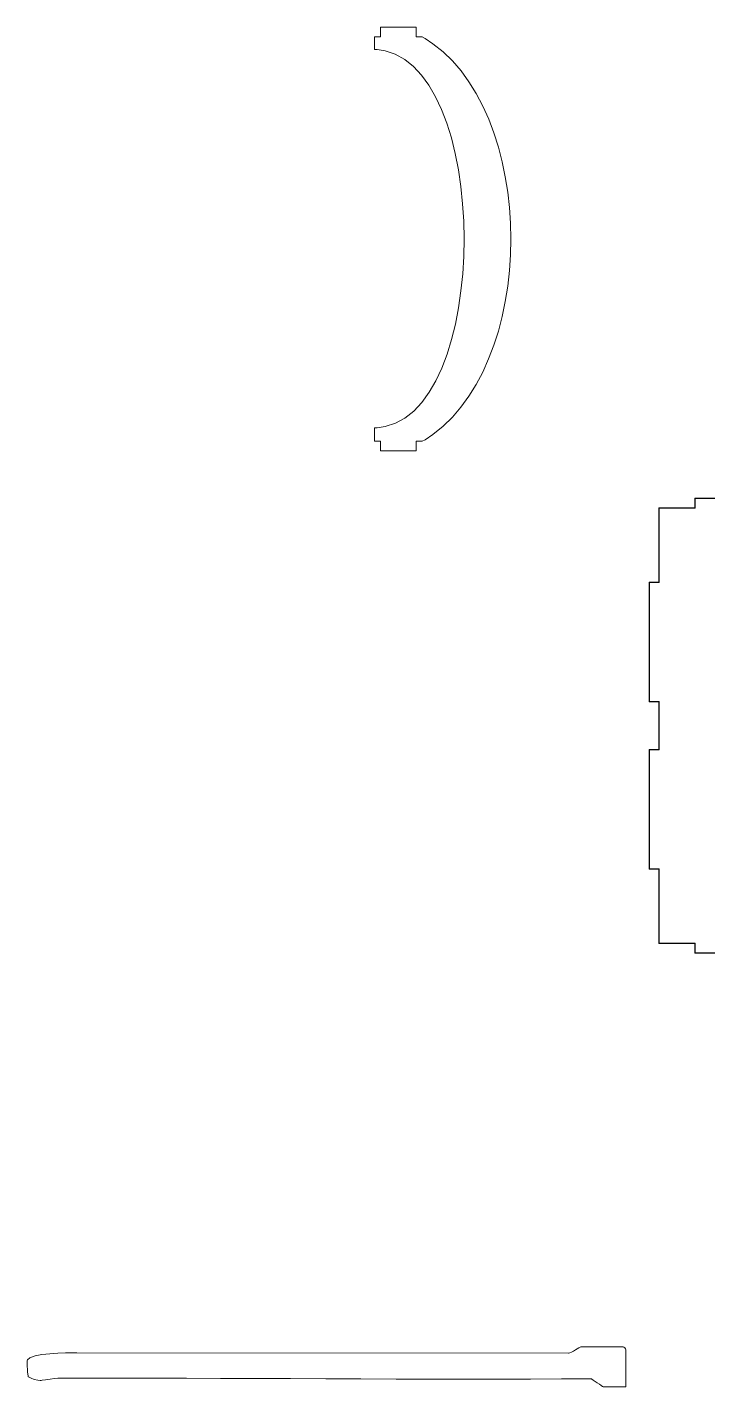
# Model space of a CAD drawing. Header units: millimetres. Extents: x -1378 to 3334, y -1176 to 661.
# Drawn here: x -86 to 341, y -208 to 644 of the extents above; entities that cross this region are included whole.
import ezdxf

# ---------------------------------------------------------------- set-up
doc = ezdxf.new("R2010")
doc.units = ezdxf.units.MM
doc.header["$MEASUREMENT"] = 0
doc.layers.add('Layer 1', color=7, linetype='Continuous')

msp = doc.modelspace()

# ---------------------------------------------------------------- linework, layer by layer
at = {"layer": 'Layer 1', "color": 222, "lineweight": 9}
for points in [[(135.6108, 638.0487), (135.6108, 638.0487), (135.6108, 644.0487), (135.6108, 644.0487)], [(135.6108, 644.0487), (135.6108, 644.0487), (158.1108, 644.0487), (158.1108, 644.0487)], [(158.1108, 644.0487), (158.1108, 644.0487), (158.1108, 638.0487), (158.1108, 638.0487)], [(131.8608, 630.0187), (131.8608, 630.0187), (131.8608, 638.0487), (131.8608, 638.0487)], [(131.8608, 638.0487), (131.8608, 638.0487), (135.6108, 638.0487), (135.6108, 638.0487)], [(158.1108, 638.0487), (158.1108, 638.0487), (161.8608, 638.0487), (161.8608, 638.0487)], [(161.8608, 638.0487), (161.8608, 638.0487), (163.5908, 637.0487), (163.5908, 637.0487)], [(163.5908, 637.0487), (163.5908, 637.0487), (168.5808, 633.6887), (168.5808, 633.6887)], [(168.5808, 633.6887), (168.5808, 633.6887), (174.8608, 628.6287), (174.8608, 628.6287)], [(133.5608, 629.9887), (133.5608, 629.9887), (131.8608, 630.0187), (131.8608, 630.0187)], [(138.6408, 629.1987), (138.6408, 629.1987), (133.5608, 629.9887), (133.5608, 629.9887)], [(144.9808, 627.1087), (144.9808, 627.1087), (138.6408, 629.1987), (138.6408, 629.1987)], [(150.8908, 623.8187), (150.8908, 623.8187), (144.9808, 627.1087), (144.9808, 627.1087)], [(156.3708, 619.4287), (156.3708, 619.4287), (150.8908, 623.8187), (150.8908, 623.8187)], [(174.8608, 628.6287), (174.8608, 628.6287), (180.7108, 622.9387), (180.7108, 622.9387)], [(180.7108, 622.9387), (180.7108, 622.9387), (186.1308, 616.6387), (186.1308, 616.6387)], [(161.4108, 614.0187), (161.4108, 614.0187), (156.3708, 619.4287), (156.3708, 619.4287)], [(166.0108, 607.6687), (166.0108, 607.6687), (161.4108, 614.0187), (161.4108, 614.0187)], [(186.1308, 616.6387), (186.1308, 616.6387), (191.1108, 609.7987), (191.1108, 609.7987)], [(170.1808, 600.4787), (170.1808, 600.4787), (166.0108, 607.6687), (166.0108, 607.6687)], [(191.1108, 609.7987), (191.1108, 609.7987), (195.6708, 602.4487), (195.6708, 602.4487)], [(173.9108, 592.5087), (173.9108, 592.5087), (170.1808, 600.4787), (170.1808, 600.4787)], [(195.6708, 602.4487), (195.6708, 602.4487), (199.7808, 594.6387), (199.7808, 594.6387)], [(177.2108, 583.8687), (177.2108, 583.8687), (173.9108, 592.5087), (173.9108, 592.5087)], [(199.7808, 594.6387), (199.7808, 594.6387), (203.4708, 586.4187), (203.4708, 586.4187)], [(180.0708, 574.6287), (180.0708, 574.6287), (177.2108, 583.8687), (177.2108, 583.8687)], [(203.4708, 586.4187), (203.4708, 586.4187), (206.7108, 577.8287), (206.7108, 577.8287)], [(182.4908, 564.8887), (182.4908, 564.8887), (180.0708, 574.6287), (180.0708, 574.6287)], [(206.7108, 577.8287), (206.7108, 577.8287), (209.5308, 568.9187), (209.5308, 568.9187)], [(184.4808, 554.7087), (184.4808, 554.7087), (182.4908, 564.8887), (182.4908, 564.8887)], [(209.5308, 568.9187), (209.5308, 568.9187), (211.9108, 559.7287), (211.9108, 559.7287)], [(186.0208, 544.1987), (186.0208, 544.1987), (184.4808, 554.7087), (184.4808, 554.7087)], [(211.9108, 559.7287), (211.9108, 559.7287), (213.8608, 550.3187), (213.8608, 550.3187)], [(213.8608, 550.3187), (213.8608, 550.3187), (215.3808, 540.7187), (215.3808, 540.7187)], [(187.1308, 533.4287), (187.1308, 533.4287), (186.0208, 544.1987), (186.0208, 544.1987)], [(215.3808, 540.7187), (215.3808, 540.7187), (216.4508, 530.9887), (216.4508, 530.9887)], [(187.8008, 522.4987), (187.8008, 522.4987), (187.1308, 533.4287), (187.1308, 533.4287)], [(216.4508, 530.9887), (216.4508, 530.9887), (217.1008, 521.1587), (217.1008, 521.1587)], [(188.0408, 511.4687), (188.0408, 511.4687), (187.8008, 522.4987), (187.8008, 522.4987)], [(217.1008, 521.1587), (217.1008, 521.1587), (217.3208, 511.2787), (217.3208, 511.2787)], [(187.8308, 500.4487), (187.8308, 500.4487), (188.0408, 511.4687), (188.0408, 511.4687)], [(217.3208, 511.2787), (217.3208, 511.2787), (217.1008, 501.4087), (217.1008, 501.4087)], [(187.1808, 489.5087), (187.1808, 489.5087), (187.8308, 500.4487), (187.8308, 500.4487)], [(217.1008, 501.4087), (217.1008, 501.4087), (216.4508, 491.5787), (216.4508, 491.5787)], [(186.1008, 478.7487), (186.1008, 478.7487), (187.1808, 489.5087), (187.1808, 489.5087)], [(216.4508, 491.5787), (216.4508, 491.5787), (215.3608, 481.8387), (215.3608, 481.8387)], [(184.5708, 468.2287), (184.5708, 468.2287), (186.1008, 478.7487), (186.1008, 478.7487)], [(215.3608, 481.8387), (215.3608, 481.8387), (213.8408, 472.2387), (213.8408, 472.2387)], [(213.8408, 472.2387), (213.8408, 472.2387), (211.8908, 462.8287), (211.8908, 462.8287)], [(182.6108, 458.0587), (182.6108, 458.0587), (184.5708, 468.2287), (184.5708, 468.2287)], [(211.8908, 462.8287), (211.8908, 462.8287), (209.5108, 453.6487), (209.5108, 453.6487)], [(180.2008, 448.3187), (180.2008, 448.3187), (182.6108, 458.0587), (182.6108, 458.0587)], [(209.5108, 453.6487), (209.5108, 453.6487), (206.6908, 444.7387), (206.6908, 444.7387)], [(177.3608, 439.0787), (177.3608, 439.0787), (180.2008, 448.3187), (180.2008, 448.3187)], [(206.6908, 444.7387), (206.6908, 444.7387), (203.4408, 436.1487), (203.4408, 436.1487)], [(174.0708, 430.4387), (174.0708, 430.4387), (177.3608, 439.0787), (177.3608, 439.0787)], [(203.4408, 436.1487), (203.4408, 436.1487), (199.7608, 427.9387), (199.7608, 427.9387)], [(170.3408, 422.4787), (170.3408, 422.4787), (174.0708, 430.4387), (174.0708, 430.4387)], [(199.7608, 427.9387), (199.7608, 427.9387), (195.6408, 420.1287), (195.6408, 420.1287)], [(166.1708, 415.2787), (166.1708, 415.2787), (170.3408, 422.4787), (170.3408, 422.4787)], [(195.6408, 420.1287), (195.6408, 420.1287), (191.0908, 412.7787), (191.0908, 412.7787)], [(161.5608, 408.9387), (161.5608, 408.9387), (166.1708, 415.2787), (166.1708, 415.2787)], [(191.0908, 412.7787), (191.0908, 412.7787), (186.1108, 405.9387), (186.1108, 405.9387)], [(151.0108, 399.1287), (151.0108, 399.1287), (156.5008, 403.5187), (156.5008, 403.5187)], [(156.5008, 403.5187), (156.5008, 403.5187), (161.5608, 408.9387), (161.5608, 408.9387)], [(186.1108, 405.9387), (186.1108, 405.9387), (180.7008, 399.6487), (180.7008, 399.6487)], [(131.8608, 392.9287), (131.8608, 392.9287), (133.5708, 392.9687), (133.5708, 392.9687)], [(131.8608, 384.5487), (131.8608, 384.5487), (131.8608, 392.9287), (131.8608, 392.9287)], [(133.5708, 392.9687), (133.5708, 392.9687), (138.6908, 393.7587), (138.6908, 393.7587)], [(138.6908, 393.7587), (138.6908, 393.7587), (145.0708, 395.8487), (145.0708, 395.8487)], [(145.0708, 395.8487), (145.0708, 395.8487), (151.0108, 399.1287), (151.0108, 399.1287)], [(174.8508, 393.9587), (174.8508, 393.9587), (168.5708, 388.9087), (168.5708, 388.9087)], [(180.7008, 399.6487), (180.7008, 399.6487), (174.8508, 393.9587), (174.8508, 393.9587)], [(135.6108, 384.5487), (135.6108, 384.5487), (131.8608, 384.5487), (131.8608, 384.5487)], [(135.6108, 378.5487), (135.6108, 378.5487), (135.6108, 384.5487), (135.6108, 384.5487)], [(158.1108, 384.5487), (158.1108, 384.5487), (158.1108, 378.5487), (158.1108, 378.5487)], [(161.8608, 384.5487), (161.8608, 384.5487), (158.1108, 384.5487), (158.1108, 384.5487)], [(163.5908, 385.5487), (163.5908, 385.5487), (161.8608, 384.5487), (161.8608, 384.5487)], [(168.5708, 388.9087), (168.5708, 388.9087), (163.5908, 385.5487), (163.5908, 385.5487)], [(158.1108, 378.5487), (158.1108, 378.5487), (135.6108, 378.5487), (135.6108, 378.5487)], [(332.7708, 342.6387), (332.7708, 342.6387), (310.2708, 342.6387), (310.2708, 342.6387)], [(310.2708, 342.6387), (310.2708, 342.6387), (310.2708, 296.1387), (310.2708, 296.1387)], [(362.3208, 348.6387), (362.3208, 348.6387), (332.7708, 348.6387), (332.7708, 348.6387)], [(332.7708, 348.6387), (332.7708, 348.6387), (332.7708, 342.6387), (332.7708, 342.6387)], [(310.2708, 296.1387), (310.2708, 296.1387), (304.2708, 296.1387), (304.2708, 296.1387)], [(304.2708, 296.1387), (304.2708, 296.1387), (304.2708, 221.5907), (304.2708, 221.5907)], [(304.2708, 221.5907), (304.2708, 221.5907), (310.2708, 221.5907), (310.2708, 221.5907)], [(310.2708, 221.5907), (310.2708, 221.5907), (310.2708, 191.1397), (310.2708, 191.1397)], [(310.2708, 191.1397), (310.2708, 191.1397), (304.2708, 191.1397), (304.2708, 191.1397)], [(304.2708, 191.1397), (304.2708, 191.1397), (304.2708, 116.5907), (304.2708, 116.5907)], [(304.2708, 116.5907), (304.2708, 116.5907), (310.2708, 116.5907), (310.2708, 116.5907)], [(310.2708, 116.5907), (310.2708, 116.5907), (310.2708, 70.0907), (310.2708, 70.0907)], [(310.2708, 70.0907), (310.2708, 70.0907), (332.7708, 70.0907), (332.7708, 70.0907)], [(332.7708, 70.0907), (332.7708, 70.0907), (332.7708, 64.0897), (332.7708, 64.0897)], [(332.7708, 64.0897), (332.7708, 64.0897), (362.3208, 64.0897), (362.3208, 64.0897)], [(-76.3192, -187.7263), (-76.3192, -187.7263), (-71.3892, -187.1653), (-71.3892, -187.1653)], [(-71.3892, -187.1653), (-71.3892, -187.1653), (-66.2892, -186.8413), (-66.2892, -186.8413)], [(-66.2892, -186.8413), (-66.2892, -186.8413), (-61.4692, -186.6893), (-61.4692, -186.6893)], [(-61.4692, -186.6893), (-61.4692, -186.6893), (-57.3792, -186.6433), (-57.3792, -186.6433)], [(-57.3792, -186.6433), (-57.3792, -186.6433), (-55.2092, -186.6433), (-55.2092, -186.6433)], [(-55.2092, -186.6433), (-55.2092, -186.6433), (-54.4792, -186.6473), (-54.4792, -186.6473)], [(-54.4792, -186.6473), (-54.4792, -186.6473), (253.4408, -186.8723), (253.4408, -186.8723)], [(253.4408, -186.8723), (253.4408, -186.8723), (253.6708, -186.8723), (253.6708, -186.8723)], [(253.6708, -186.8723), (253.6708, -186.8723), (254.3308, -186.6993), (254.3308, -186.6993)], [(254.3308, -186.6993), (254.3308, -186.6993), (255.3908, -186.2373), (255.3908, -186.2373)], [(255.3908, -186.2373), (255.3908, -186.2373), (256.5508, -185.5853), (256.5508, -185.5853)], [(256.5508, -185.5853), (256.5508, -185.5853), (257.7308, -184.8403), (257.7308, -184.8403)], [(257.7308, -184.8403), (257.7308, -184.8403), (258.8808, -184.0923), (258.8808, -184.0923)], [(258.8808, -184.0923), (258.8808, -184.0923), (259.9108, -183.4403), (259.9108, -183.4403)], [(259.9108, -183.4403), (259.9108, -183.4403), (260.7508, -182.9783), (260.7508, -182.9783)], [(260.7508, -182.9783), (260.7508, -182.9783), (261.1908, -182.8053), (261.1908, -182.8053)], [(261.1908, -182.8053), (261.1908, -182.8053), (261.3308, -182.8053), (261.3308, -182.8053)], [(261.3308, -182.8053), (261.3308, -182.8053), (287.4708, -182.8053), (287.4708, -182.8053)], [(287.4708, -182.8053), (287.4708, -182.8053), (287.6508, -182.8053), (287.6508, -182.8053)], [(287.6508, -182.8053), (287.6508, -182.8053), (288.1908, -182.9853), (288.1908, -182.9853)], [(288.1908, -182.9853), (288.1908, -182.9853), (288.8008, -183.4543), (288.8008, -183.4543)], [(288.8008, -183.4543), (288.8008, -183.4543), (289.2208, -184.1033), (289.2208, -184.1033)], [(289.2208, -184.1033), (289.2208, -184.1033), (289.3708, -184.6533), (289.3708, -184.6533)], [(289.3708, -184.6533), (289.3708, -184.6533), (289.3708, -184.8373), (289.3708, -184.8373)], [(289.3708, -184.8373), (289.3708, -184.8373), (289.3708, -207.9193), (289.3708, -207.9193)], [(-85.5392, -191.4803), (-85.5392, -191.4803), (-85.3292, -190.9753), (-85.3292, -190.9753)], [(-85.5392, -191.6843), (-85.5392, -191.6843), (-85.5392, -191.4803), (-85.5392, -191.4803)], [(-85.5392, -192.2953), (-85.5392, -192.2953), (-85.5392, -191.6843), (-85.5392, -191.6843)], [(-85.5392, -193.5823), (-85.5392, -193.5823), (-85.5392, -192.2953), (-85.5392, -192.2953)], [(-85.5092, -195.1703), (-85.5092, -195.1703), (-85.5392, -193.5823), (-85.5392, -193.5823)], [(-85.4592, -196.8883), (-85.4592, -196.8883), (-85.5092, -195.1703), (-85.5092, -195.1703)], [(-85.3292, -190.9753), (-85.3292, -190.9753), (-83.8392, -189.8183), (-83.8392, -189.8183)], [(-83.8392, -189.8183), (-83.8392, -189.8183), (-80.6192, -188.5903), (-80.6192, -188.5903)], [(-80.6192, -188.5903), (-80.6192, -188.5903), (-76.3192, -187.7263), (-76.3192, -187.7263)], [(-85.3692, -198.5673), (-85.3692, -198.5673), (-85.4592, -196.8883), (-85.4592, -196.8883)], [(-85.2392, -200.0383), (-85.2392, -200.0383), (-85.3692, -198.5673), (-85.3692, -198.5673)], [(-85.0392, -201.1283), (-85.0392, -201.1283), (-85.2392, -200.0383), (-85.2392, -200.0383)], [(-84.8692, -201.5973), (-84.8692, -201.5973), (-85.0392, -201.1283), (-85.0392, -201.1283)], [(-84.7592, -201.6753), (-84.7592, -201.6753), (-84.8692, -201.5973), (-84.8692, -201.5973)], [(-84.3792, -201.9363), (-84.3792, -201.9363), (-84.7592, -201.6753), (-84.7592, -201.6753)], [(-83.1192, -202.5743), (-83.1192, -202.5743), (-84.3792, -201.9363), (-84.3792, -201.9363)], [(-81.0792, -203.3403), (-81.0792, -203.3403), (-83.1192, -202.5743), (-83.1192, -202.5743)], [(-78.8992, -203.8303), (-78.8992, -203.8303), (-81.0792, -203.3403), (-81.0792, -203.3403)], [(-77.3392, -203.9543), (-77.3392, -203.9543), (-78.8992, -203.8303), (-78.8992, -203.8303)], [(-76.8292, -203.9113), (-76.8292, -203.9113), (-77.3392, -203.9543), (-77.3392, -203.9543)], [(-76.1592, -203.8373), (-76.1592, -203.8373), (-76.8292, -203.9113), (-76.8292, -203.9113)], [(-74.1492, -203.5383), (-74.1492, -203.5383), (-76.1592, -203.8373), (-76.1592, -203.8373)], [(-71.2192, -203.0753), (-71.2192, -203.0753), (-74.1492, -203.5383), (-74.1492, -203.5383)], [(-68.3492, -202.6803), (-68.3492, -202.6803), (-71.2192, -203.0753), (-71.2192, -203.0753)], [(-66.4592, -202.5113), (-66.4592, -202.5113), (-68.3492, -202.6803), (-68.3492, -202.6803)], [(-65.8192, -202.5113), (-65.8192, -202.5113), (-66.4592, -202.5113), (-66.4592, -202.5113)], [(-61.0992, -202.5003), (-61.0992, -202.5003), (-65.8192, -202.5113), (-65.8192, -202.5113)], [(-46.9292, -202.4903), (-46.9292, -202.4903), (-61.0992, -202.5003), (-61.0992, -202.5003)], [(-27.2192, -202.5003), (-27.2192, -202.5003), (-46.9292, -202.4903), (-46.9292, -202.4903)], [(-6.8292, -202.5323), (-6.8292, -202.5323), (-27.2192, -202.5003), (-27.2192, -202.5003)], [(14.1408, -202.5893), (14.1408, -202.5893), (-6.8292, -202.5323), (-6.8292, -202.5323)], [(35.5708, -202.6563), (35.5708, -202.6563), (14.1408, -202.5893), (14.1408, -202.5893)], [(57.3308, -202.7333), (57.3308, -202.7333), (35.5708, -202.6563), (35.5708, -202.6563)], [(79.3208, -202.8143), (79.3208, -202.8143), (57.3308, -202.7333), (57.3308, -202.7333)], [(101.4008, -202.8953), (101.4008, -202.8953), (79.3208, -202.8143), (79.3208, -202.8143)], [(123.4808, -202.9703), (123.4808, -202.9703), (101.4008, -202.8953), (101.4008, -202.8953)], [(145.4208, -203.0373), (145.4208, -203.0373), (123.4808, -202.9703), (123.4808, -202.9703)], [(167.1208, -203.0863), (167.1208, -203.0863), (145.4208, -203.0373), (145.4208, -203.0373)], [(188.4508, -203.1143), (188.4508, -203.1143), (167.1208, -203.0863), (167.1208, -203.0863)], [(209.2908, -203.1143), (209.2908, -203.1143), (188.4508, -203.1143), (188.4508, -203.1143)], [(229.5408, -203.0863), (229.5408, -203.0863), (209.2908, -203.1143), (209.2908, -203.1143)], [(249.0708, -203.0223), (249.0708, -203.0223), (229.5408, -203.0863), (229.5408, -203.0863)], [(263.0908, -202.9483), (263.0908, -202.9483), (249.0708, -203.0223), (249.0708, -203.0223)], [(267.7608, -202.9173), (267.7608, -202.9173), (263.0908, -202.9483), (263.0908, -202.9483)], [(267.8108, -202.9173), (267.8108, -202.9173), (267.7608, -202.9173), (267.7608, -202.9173)], [(268.1308, -203.1323), (268.1308, -203.1323), (267.8108, -202.9173), (267.8108, -202.9173)], [(268.9708, -203.6963), (268.9708, -203.6963), (268.1308, -203.1323), (268.1308, -203.1323)], [(270.1208, -204.4973), (270.1208, -204.4973), (268.9708, -203.6963), (268.9708, -203.6963)], [(271.4408, -205.4183), (271.4408, -205.4183), (270.1208, -204.4973), (270.1208, -204.4973)], [(272.7708, -206.3353), (272.7708, -206.3353), (271.4408, -205.4183), (271.4408, -205.4183)], [(273.9408, -207.1363), (273.9408, -207.1363), (272.7708, -206.3353), (272.7708, -206.3353)], [(274.8008, -207.7043), (274.8008, -207.7043), (273.9408, -207.1363), (273.9408, -207.1363)], [(275.1008, -207.9193), (275.1008, -207.9193), (274.8008, -207.7043), (274.8008, -207.7043)], [(275.2008, -207.9193), (275.2008, -207.9193), (275.1008, -207.9193), (275.1008, -207.9193)], [(289.3708, -207.9193), (289.3708, -207.9193), (275.2008, -207.9193), (275.2008, -207.9193)]]:
    msp.add_open_spline(points, degree=3, dxfattribs=at)
at = {"layer": 'Layer 1', "color": 153, "lineweight": 9}
for points in [[(332.5408, 342.8687), (332.5408, 342.8687), (310.0408, 342.8687), (310.0408, 342.8687)], [(310.0408, 342.8687), (310.0408, 342.8687), (310.0408, 296.3687), (310.0408, 296.3687)], [(332.5408, 342.8687), (332.5408, 342.8687), (310.0408, 342.8687), (310.0408, 342.8687)], [(310.0408, 342.8687), (310.0408, 342.8687), (310.0408, 296.3687), (310.0408, 296.3687)], [(332.7708, 342.6387), (332.7708, 342.6387), (310.2708, 342.6387), (310.2708, 342.6387)], [(310.2708, 342.6387), (310.2708, 342.6387), (310.2708, 296.1387), (310.2708, 296.1387)], [(362.5408, 348.8687), (362.5408, 348.8687), (332.5408, 348.8687), (332.5408, 348.8687)], [(332.5408, 348.8687), (332.5408, 348.8687), (332.5408, 342.8687), (332.5408, 342.8687)], [(362.5408, 348.8687), (362.5408, 348.8687), (332.5408, 348.8687), (332.5408, 348.8687)], [(332.5408, 348.8687), (332.5408, 348.8687), (332.5408, 342.8687), (332.5408, 342.8687)], [(362.3208, 348.6387), (362.3208, 348.6387), (332.7708, 348.6387), (332.7708, 348.6387)], [(332.7708, 348.6387), (332.7708, 348.6387), (332.7708, 342.6387), (332.7708, 342.6387)], [(310.0408, 296.3687), (310.0408, 296.3687), (304.0408, 296.3687), (304.0408, 296.3687)], [(304.0408, 296.3687), (304.0408, 296.3687), (304.0408, 221.3657), (304.0408, 221.3657)], [(310.0408, 296.3687), (310.0408, 296.3687), (304.0408, 296.3687), (304.0408, 296.3687)], [(304.0408, 296.3687), (304.0408, 296.3687), (304.0408, 221.3657), (304.0408, 221.3657)], [(310.2708, 296.1387), (310.2708, 296.1387), (304.2708, 296.1387), (304.2708, 296.1387)], [(304.2708, 296.1387), (304.2708, 296.1387), (304.2708, 221.5907), (304.2708, 221.5907)], [(304.2708, 221.5907), (304.2708, 221.5907), (310.2708, 221.5907), (310.2708, 221.5907)], [(310.2708, 221.5907), (310.2708, 221.5907), (310.2708, 191.1397), (310.2708, 191.1397)], [(304.0408, 221.3657), (304.0408, 221.3657), (310.0408, 221.3657), (310.0408, 221.3657)], [(304.0408, 221.3657), (304.0408, 221.3657), (310.0408, 221.3657), (310.0408, 221.3657)], [(310.0408, 221.3657), (310.0408, 221.3657), (310.0408, 191.3647), (310.0408, 191.3647)], [(310.0408, 221.3657), (310.0408, 221.3657), (310.0408, 191.3647), (310.0408, 191.3647)], [(310.0408, 191.3647), (310.0408, 191.3647), (304.0408, 191.3647), (304.0408, 191.3647)], [(304.0408, 191.3647), (304.0408, 191.3647), (304.0408, 116.3647), (304.0408, 116.3647)], [(310.0408, 191.3647), (310.0408, 191.3647), (304.0408, 191.3647), (304.0408, 191.3647)], [(304.0408, 191.3647), (304.0408, 191.3647), (304.0408, 116.3647), (304.0408, 116.3647)], [(310.2708, 191.1397), (310.2708, 191.1397), (304.2708, 191.1397), (304.2708, 191.1397)], [(304.2708, 191.1397), (304.2708, 191.1397), (304.2708, 116.5907), (304.2708, 116.5907)], [(304.0408, 116.3647), (304.0408, 116.3647), (310.0408, 116.3647), (310.0408, 116.3647)], [(304.0408, 116.3647), (304.0408, 116.3647), (310.0408, 116.3647), (310.0408, 116.3647)], [(304.2708, 116.5907), (304.2708, 116.5907), (310.2708, 116.5907), (310.2708, 116.5907)], [(310.0408, 116.3647), (310.0408, 116.3647), (310.0408, 69.8647), (310.0408, 69.8647)], [(310.0408, 116.3647), (310.0408, 116.3647), (310.0408, 69.8647), (310.0408, 69.8647)], [(310.2708, 116.5907), (310.2708, 116.5907), (310.2708, 70.0907), (310.2708, 70.0907)], [(310.0408, 69.8647), (310.0408, 69.8647), (332.5408, 69.8647), (332.5408, 69.8647)], [(310.0408, 69.8647), (310.0408, 69.8647), (332.5408, 69.8647), (332.5408, 69.8647)], [(310.2708, 70.0907), (310.2708, 70.0907), (332.7708, 70.0907), (332.7708, 70.0907)], [(332.5408, 69.8647), (332.5408, 69.8647), (332.5408, 63.8677), (332.5408, 63.8677)], [(332.5408, 69.8647), (332.5408, 69.8647), (332.5408, 63.8677), (332.5408, 63.8677)], [(332.7708, 70.0907), (332.7708, 70.0907), (332.7708, 64.0897), (332.7708, 64.0897)], [(332.5408, 63.8677), (332.5408, 63.8677), (362.5408, 63.8677), (362.5408, 63.8677)], [(332.5408, 63.8677), (332.5408, 63.8677), (362.5408, 63.8677), (362.5408, 63.8677)], [(332.7708, 64.0897), (332.7708, 64.0897), (362.3208, 64.0897), (362.3208, 64.0897)]]:
    msp.add_open_spline(points, degree=3, dxfattribs=at)

doc.saveas('drawing.dxf')
